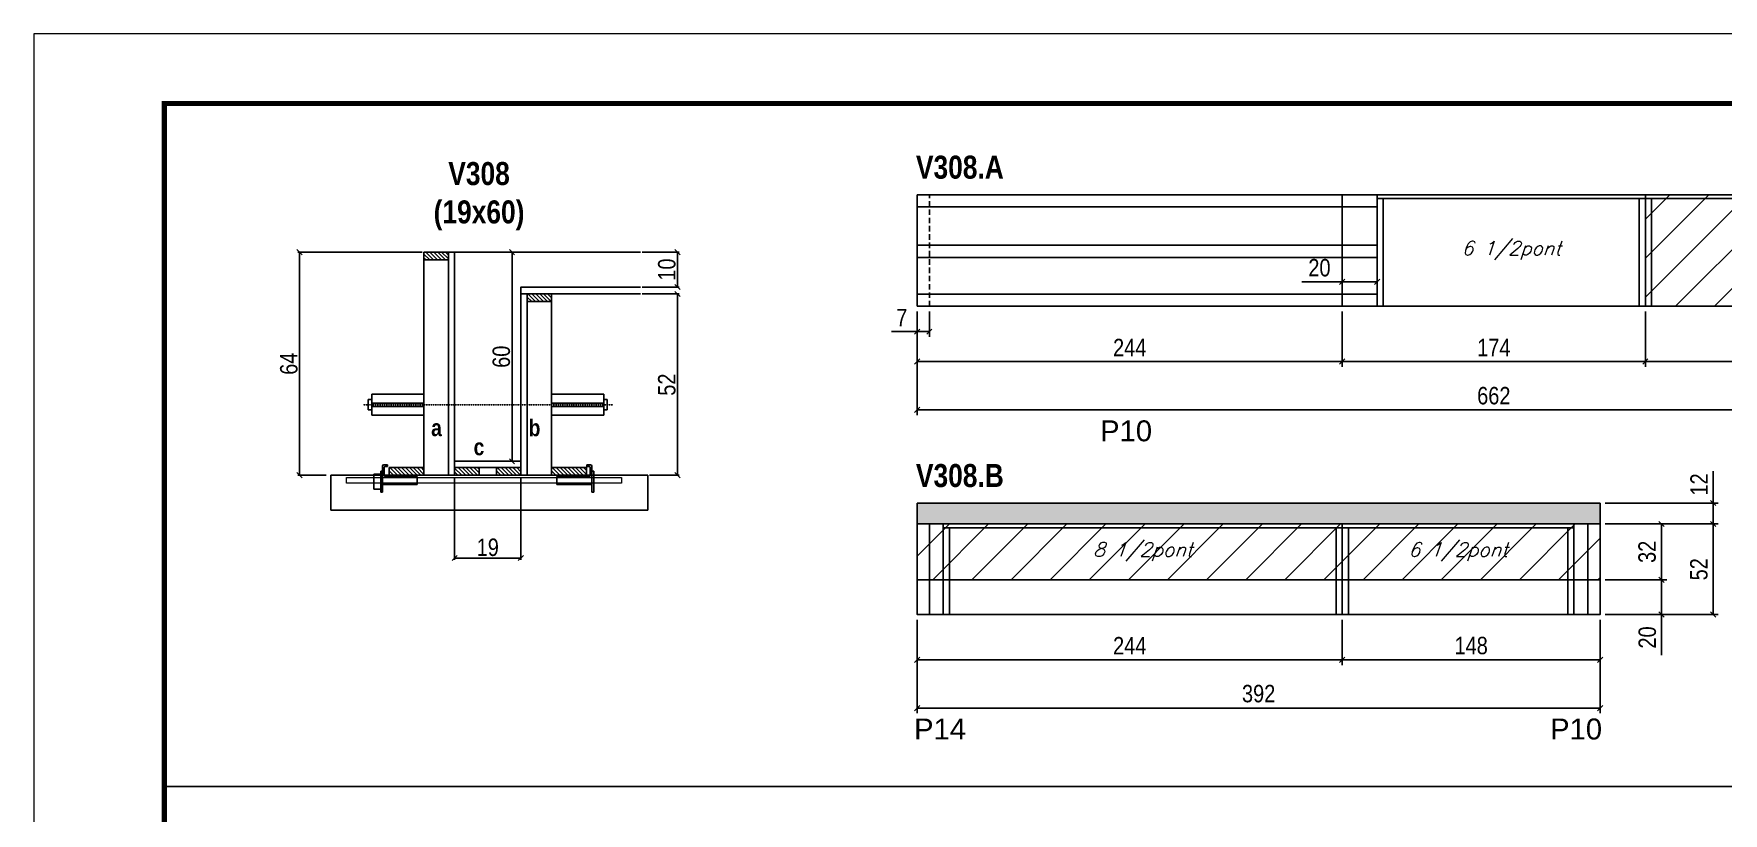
# Model space of a CAD drawing. Extents: x 3309 to 9590, y -2522 to 15424.
# Drawn here: x 3309 to 4279, y 11864 to 12311 of the extents above; entities that cross this region are included whole.
import ezdxf

# ---------------------------------------------------------------- set-up
doc = ezdxf.new("R2010")
doc.units = 0
for name, pattern in [('DASHED', [0.75, 0.5, -0.25]), ('HIDDEN', [0.375, 0.25, -0.125]), ('HIDDEN2', [4.7625, 3.175, -1.5875])]:
    doc.linetypes.add(name, pattern=pattern)
for name, color, linetype in [('5', 5, 'Continuous'), ('barrote', 251, 'Continuous'), ('COTA', 241, 'Continuous'), ('detalhes', 4, 'Continuous'), ('NOMENCLATURA', 7, 'Continuous'), ('Painéis', 200, 'Continuous'), ('presilha', 1, 'Continuous'), ('SARR_2.2x10', 60, 'Continuous'), ('SARR_2.2x7', 40, 'Continuous'), ('SARR_3.5x7', 81, 'Continuous'), ('TENSOR', 3, 'Continuous'), ('texto', 7, 'Continuous')]:
    doc.layers.add(name, color=color, linetype=linetype)
for name, color, linetype, lineweight in [('CONCRETO', 251, 'Continuous', 25), ('Folhas', 255, 'Continuous', 9), ('Hachura', 251, 'Continuous', 9), ('SARRAFO DE PRESSAO', 251, 'DASHED', 9), ('SCO-___-LAJ', 2, 'Continuous', 0)]:
    doc.layers.add(name, color=color, linetype=linetype, lineweight=lineweight)
doc.styles.add('COTA TECNICA', font='techl___.ttf', dxfattribs={"height": 10})
doc.styles.add('COTA TECNICA 2X', font='techl___.ttf', dxfattribs={"height": 10})
doc.styles.add('Romans', font='romans.shx')
doc.styles.get("Standard").update_dxf_attribs({"font": 'arial.ttf'})
doc.styles.add('TECNICA', font='techb___.ttf', dxfattribs={"height": 10})
doc.dimstyles.new('PAINEL', dxfattribs={"dimtxt": 10, "dimasz": 3, "dimexe": 3, "dimexo": 3, "dimgap": 3, "dimtad": 1, "dimdec": 1, "dimzin": 12, "dimdsep": 46, "dimtxsty": 'COTA TECNICA', "dimblk1": 'OBLIQUE', "dimblk2": 'OBLIQUE', "dimsah": 1, "dimcen": 0.9, "dimclrd": 4, "dimclre": 4, "dimclrt": 240, "dimadec": 1, "dimazin": 3, "dimtfac": 1, "dimtdec": 1, "dimtmove": 0, "dimatfit": 3, "dimfxl": 1, "dimtolj": 1, "dimtzin": 12, "dimarcsym": 0})
doc.dimstyles.new('SECAO', dxfattribs={"dimscale": 0.333333, "dimtxt": 5, "dimasz": 9, "dimexe": 3, "dimexo": 3, "dimgap": 3, "dimtad": 1, "dimdec": 1, "dimlfac": 0.5, "dimzin": 12, "dimdsep": 46, "dimtxsty": 'COTA TECNICA 2X', "dimblk1": 'OBLIQUE', "dimblk2": 'OBLIQUE', "dimsah": 1, "dimcen": 0.9, "dimclrd": 4, "dimclre": 4, "dimclrt": 240, "dimadec": 1, "dimazin": 3, "dimtfac": 1, "dimtdec": 1, "dimtmove": 0, "dimatfit": 3, "dimfxl": 1, "dimtolj": 1, "dimtzin": 12, "dimarcsym": 0})
pattern_1 = [(135, (36786.496, -111454.7385), (-1.122532015, -1.122532015), [])]

# ---------------------------------------------------------------- blocks, each defined once
blk = doc.blocks.new('9999999999')
at = {"layer": 'Folhas'}
blk.add_lwpolyline([(98138.98, 34190.21), (99623.98, 34190.21), (99623.98, 35240.21), (98138.98, 35240.21)], close=True, dxfattribs=at)
at = {"layer": 'Folhas', "color": 30, "const_width": 3}
blk.add_lwpolyline([(98213.98, 34230.21), (99583.98, 34230.21), (99583.98, 35200.21), (98213.98, 35200.21)], close=True, dxfattribs=at)
blk = doc.blocks.new('_Oblique')
at = {"color": 0, "linetype": 'ByBlock', "lineweight": -2}
blk.add_line((-0.5, -0.5), (0.5, 0.5), dxfattribs=at)
blk = doc.blocks.new('*D1197')
at = {"layer": 'COTA', "color": 4, "lineweight": -2, "transparency": 16777216}
for p, q in [((3550.96, 12056.43), (3550.96, 12008.96)), ((3588.96, 12056.43), (3588.96, 12008.96)), ((3588.96, 12009.96), (3550.96, 12009.96))]:
    blk.add_line(p, q, dxfattribs=at)
at = {"layer": 'Defpoints', "color": 0, "transparency": 16777216}
for p in [(3550.96, 12057.43), (3588.96, 12057.43), (3550.96, 12009.96)]:
    blk.add_point(p, dxfattribs=at)
at = {"layer": 'COTA', "color": 4, "lineweight": -2, "transparency": 16777216, "xscale": 3, "yscale": 3, "zscale": 3, "rotation": 180}
blk.add_blockref('_Oblique', (3550.96, 12009.96), dxfattribs=at)
at = {"layer": 'COTA', "color": 4, "lineweight": -2, "transparency": 16777216, "xscale": 3, "yscale": 3, "zscale": 3}
blk.add_blockref('_Oblique', (3588.96, 12009.96), dxfattribs=at)
at = {"layer": 'COTA', "color": 240, "transparency": 16777216, "insert": (3569.96, 12016.05), "char_height": 10, "attachment_point": 5, "style": 'COTA TECNICA 2X'}
blk.add_mtext('\\A1;19', dxfattribs=at)
blk = doc.blocks.new('PRESILHA METÁLICA 1')
at = {"layer": 'presilha'}
for p, q in [((6, 15.5), (7.5, 15.5)), ((6, -2.5), (6, 15.5)), ((7.5, 10.6), (7.5, 19.9)), ((7.5, 15.5), (7.5, -2.5)), ((12, 21), (8.6, 21)), ((9, 11.6), (9, 18.9)), ((12, 19.5), (9.6, 19.5)), ((12, 21), (12, 19.5)), ((0, 13), (6, 13)), ((0, 13), (0, 0)), ((6, 0), (0, 0)), ((6, 13), (6, 0)), ((37.5, 4.1), (7.5, 4.1)), ((37.5, 11), (9.6, 11)), ((37.5, 11), (37.5, 4.1)), ((7.5, -2.5), (6, -2.5))]:
    blk.add_line(p, q, dxfattribs=at)
for centre, radius, start, end in [((8.6, 19.9), 1.14, 90, 180), ((9.6, 18.9), 0.57, 90, 180), ((9.6, 11.6), 0.57, 180, 270)]:
    blk.add_arc(centre, radius, start, end, dxfattribs=at)
blk = doc.blocks.new('PRESILHA METÁLICA 2')
at = {"layer": 'presilha'}
for p, q in [((-5.2, 23.5), (-5.2, 22)), ((-5.2, 23.5), (-1.9, 23.5)), ((-5.2, 22), (-2.8, 22)), ((-2.2, 14.1), (-2.2, 21.4)), ((0.8, 18), (-0.8, 18)), ((-0.8, 18), (-0.8, 0)), ((-0.8, 14.6), (-0.8, 22.4)), ((0.8, 0), (0.8, 18)), ((-30.8, 13.5), (-30.8, 6.6)), ((-30.8, 13.5), (-2.8, 13.5)), ((-30.8, 6.6), (-0.8, 6.6)), ((-0.8, 0), (0.8, 0))]:
    blk.add_line(p, q, dxfattribs=at)
for centre, radius, start, end in [((-2.8, 21.4), 0.57, 0, 90), ((-1.9, 22.4), 1.14, 0, 90), ((-2.8, 14.1), 0.57, 270, 0)]:
    blk.add_arc(centre, radius, start, end, dxfattribs=at)
blk = doc.blocks.new('*D1198')
at = {"layer": 'COTA', "color": 4, "lineweight": -2, "transparency": 16777216}
for p, q in [((3532.36, 12185.43), (3460.91, 12185.43)), ((3461.91, 12185.43), (3461.91, 12057.43)), ((3477.14, 12057.43), (3460.91, 12057.43))]:
    blk.add_line(p, q, dxfattribs=at)
at = {"layer": 'Defpoints', "color": 0, "transparency": 16777216}
for p in [(3533.36, 12185.43), (3461.91, 12057.43), (3478.14, 12057.43)]:
    blk.add_point(p, dxfattribs=at)
at = {"layer": 'COTA', "color": 4, "lineweight": -2, "transparency": 16777216, "xscale": 3, "yscale": 3, "zscale": 3}
for p, rotation in [((3461.91, 12185.43), 90), ((3461.91, 12057.43), 270)]:
    blk.add_blockref('_Oblique', p, dxfattribs=dict(at, rotation=rotation))
at = {"layer": 'COTA', "color": 240, "transparency": 16777216, "insert": (3455.81, 12121.43), "char_height": 10, "attachment_point": 5, "rotation": 90, "style": 'COTA TECNICA 2X'}
blk.add_mtext('\\A1;64', dxfattribs=at)
blk = doc.blocks.new('*D1199')
at = {"layer": 'COTA', "color": 4, "lineweight": -2, "transparency": 16777216}
for p, q in [((3658.66, 12161.43), (3679.88, 12161.43)), ((3678.88, 12161.43), (3678.88, 12057.43)), ((3662.77, 12057.43), (3679.88, 12057.43))]:
    blk.add_line(p, q, dxfattribs=at)
at = {"layer": 'Defpoints', "color": 0, "transparency": 16777216}
for p in [(3657.66, 12161.43), (3661.77, 12057.43), (3678.88, 12057.43)]:
    blk.add_point(p, dxfattribs=at)
at = {"layer": 'COTA', "color": 4, "lineweight": -2, "transparency": 16777216, "xscale": 3, "yscale": 3, "zscale": 3}
for p, rotation in [((3678.88, 12161.43), 90), ((3678.88, 12057.43), 270)]:
    blk.add_blockref('_Oblique', p, dxfattribs=dict(at, rotation=rotation))
at = {"layer": 'COTA', "color": 240, "transparency": 16777216, "insert": (3672.77, 12109.43), "char_height": 10, "attachment_point": 5, "rotation": 90, "style": 'COTA TECNICA 2X'}
blk.add_mtext('\\A1;52', dxfattribs=at)
blk = doc.blocks.new('*D1200')
at = {"layer": 'COTA', "color": 4, "lineweight": -2, "transparency": 16777216}
for p, q in [((3587.96, 12185.43), (3582.88, 12185.43)), ((3583.88, 12065.43), (3583.88, 12185.43)), ((3587.96, 12065.43), (3582.88, 12065.43))]:
    blk.add_line(p, q, dxfattribs=at)
at = {"layer": 'Defpoints', "color": 0, "transparency": 16777216}
for p in [(3583.88, 12185.43), (3588.96, 12185.43), (3588.96, 12065.43)]:
    blk.add_point(p, dxfattribs=at)
at = {"layer": 'COTA', "color": 4, "lineweight": -2, "transparency": 16777216, "xscale": 3, "yscale": 3, "zscale": 3}
for p, rotation in [((3583.88, 12185.43), 90), ((3583.88, 12065.43), 270)]:
    blk.add_blockref('_Oblique', p, dxfattribs=dict(at, rotation=rotation))
at = {"layer": 'COTA', "color": 240, "transparency": 16777216, "insert": (3577.78, 12125.43), "char_height": 10, "attachment_point": 5, "rotation": 90, "style": 'COTA TECNICA 2X'}
blk.add_mtext('\\A1;60', dxfattribs=at)
blk = doc.blocks.new('*D1201')
at = {"layer": 'COTA', "color": 4, "lineweight": -2, "transparency": 16777216}
for p, q in [((3658.66, 12185.43), (3679.88, 12185.43)), ((3678.88, 12165.43), (3678.88, 12185.43)), ((3658.66, 12165.43), (3679.88, 12165.43))]:
    blk.add_line(p, q, dxfattribs=at)
at = {"layer": 'Defpoints', "color": 0, "transparency": 16777216}
for p in [(3657.66, 12185.43), (3678.88, 12185.43), (3657.66, 12165.43)]:
    blk.add_point(p, dxfattribs=at)
at = {"layer": 'COTA', "color": 4, "lineweight": -2, "transparency": 16777216, "xscale": 3, "yscale": 3, "zscale": 3}
for p, rotation in [((3678.88, 12185.43), 90), ((3678.88, 12165.43), 270)]:
    blk.add_blockref('_Oblique', p, dxfattribs=dict(at, rotation=rotation))
at = {"layer": 'COTA', "color": 240, "transparency": 16777216, "insert": (3672.77, 12175.43), "char_height": 10, "attachment_point": 5, "rotation": 90, "style": 'COTA TECNICA 2X'}
blk.add_mtext('\\A1;10', dxfattribs=at)
blk = doc.blocks.new('*D1202')
at = {"layer": 'COTA', "color": 4, "linetype": 'ByBlock', "lineweight": -2, "transparency": 16777216}
for p, q in [((4234.47, 12151.41), (4234.47, 12119.64)), ((4478.47, 12151.41), (4478.47, 12119.64)), ((4478.47, 12122.64), (4234.47, 12122.64))]:
    blk.add_line(p, q, dxfattribs=at)
at = {"layer": 'Defpoints', "color": 0, "linetype": 'ByBlock', "transparency": 16777216}
for p in [(4234.47, 12154.41), (4478.47, 12154.41), (4234.47, 12122.64)]:
    blk.add_point(p, dxfattribs=at)
at = {"layer": 'COTA', "color": 4, "linetype": 'ByBlock', "lineweight": -2, "transparency": 16777216, "xscale": 3, "yscale": 3, "zscale": 3, "rotation": 180}
blk.add_blockref('_Oblique', (4234.47, 12122.64), dxfattribs=at)
at = {"layer": 'COTA', "color": 4, "linetype": 'ByBlock', "lineweight": -2, "transparency": 16777216, "xscale": 3, "yscale": 3, "zscale": 3}
blk.add_blockref('_Oblique', (4478.47, 12122.64), dxfattribs=at)
at = {"layer": 'COTA', "color": 240, "linetype": 'ByBlock', "transparency": 16777216, "insert": (4356.47, 12130.72), "char_height": 10, "attachment_point": 5, "style": 'COTA TECNICA'}
blk.add_mtext('\\A1;244', dxfattribs=at)
blk = doc.blocks.new('*D1203')
at = {"layer": 'COTA', "color": 4, "linetype": 'ByBlock', "lineweight": -2, "transparency": 16777216}
for p, q in [((3816.47, 12151.41), (3816.47, 12119.64)), ((4060.47, 12151.41), (4060.47, 12119.64)), ((4060.47, 12122.64), (3816.47, 12122.64))]:
    blk.add_line(p, q, dxfattribs=at)
at = {"layer": 'Defpoints', "color": 0, "linetype": 'ByBlock', "transparency": 16777216}
for p in [(3816.47, 12154.41), (4060.47, 12154.41), (3816.47, 12122.64)]:
    blk.add_point(p, dxfattribs=at)
at = {"layer": 'COTA', "color": 4, "linetype": 'ByBlock', "lineweight": -2, "transparency": 16777216, "xscale": 3, "yscale": 3, "zscale": 3, "rotation": 180}
blk.add_blockref('_Oblique', (3816.47, 12122.64), dxfattribs=at)
at = {"layer": 'COTA', "color": 4, "linetype": 'ByBlock', "lineweight": -2, "transparency": 16777216, "xscale": 3, "yscale": 3, "zscale": 3}
blk.add_blockref('_Oblique', (4060.47, 12122.64), dxfattribs=at)
at = {"layer": 'COTA', "color": 240, "linetype": 'ByBlock', "transparency": 16777216, "insert": (3938.47, 12130.72), "char_height": 10, "attachment_point": 5, "style": 'COTA TECNICA'}
blk.add_mtext('\\A1;244', dxfattribs=at)
blk = doc.blocks.new('*D1205')
at = {"layer": 'COTA', "color": 4, "linetype": 'ByBlock', "lineweight": -2, "transparency": 16777216}
for p, q in [((3816.47, 12151.41), (3816.47, 12091.94)), ((4478.47, 12151.41), (4478.47, 12091.94)), ((4478.47, 12094.94), (3816.47, 12094.94))]:
    blk.add_line(p, q, dxfattribs=at)
at = {"layer": 'Defpoints', "color": 0, "linetype": 'ByBlock', "transparency": 16777216}
for p in [(3816.47, 12154.41), (4478.47, 12154.41), (3816.47, 12094.94)]:
    blk.add_point(p, dxfattribs=at)
at = {"layer": 'COTA', "color": 4, "linetype": 'ByBlock', "lineweight": -2, "transparency": 16777216, "xscale": 3, "yscale": 3, "zscale": 3, "rotation": 180}
blk.add_blockref('_Oblique', (3816.47, 12094.94), dxfattribs=at)
at = {"layer": 'COTA', "color": 4, "linetype": 'ByBlock', "lineweight": -2, "transparency": 16777216, "xscale": 3, "yscale": 3, "zscale": 3}
blk.add_blockref('_Oblique', (4478.47, 12094.94), dxfattribs=at)
at = {"layer": 'COTA', "color": 240, "linetype": 'ByBlock', "transparency": 16777216, "insert": (4147.47, 12103.04), "char_height": 10, "attachment_point": 5, "style": 'COTA TECNICA'}
blk.add_mtext('\\A1;662', dxfattribs=at)
blk = doc.blocks.new('*D1204')
at = {"layer": 'COTA', "color": 4, "linetype": 'ByBlock', "lineweight": -2, "transparency": 16777216}
for p, q in [((4060.47, 12151.41), (4060.47, 12119.64)), ((4234.47, 12151.41), (4234.47, 12119.64)), ((4234.47, 12122.64), (4060.47, 12122.64))]:
    blk.add_line(p, q, dxfattribs=at)
at = {"layer": 'Defpoints', "color": 0, "linetype": 'ByBlock', "transparency": 16777216}
for p in [(4060.47, 12154.41), (4234.47, 12154.41), (4060.47, 12122.64)]:
    blk.add_point(p, dxfattribs=at)
at = {"layer": 'COTA', "color": 4, "linetype": 'ByBlock', "lineweight": -2, "transparency": 16777216, "xscale": 3, "yscale": 3, "zscale": 3, "rotation": 180}
blk.add_blockref('_Oblique', (4060.47, 12122.64), dxfattribs=at)
at = {"layer": 'COTA', "color": 4, "linetype": 'ByBlock', "lineweight": -2, "transparency": 16777216, "xscale": 3, "yscale": 3, "zscale": 3}
blk.add_blockref('_Oblique', (4234.47, 12122.64), dxfattribs=at)
at = {"layer": 'COTA', "color": 240, "linetype": 'ByBlock', "transparency": 16777216, "insert": (4147.47, 12130.72), "char_height": 10, "attachment_point": 5, "style": 'COTA TECNICA'}
blk.add_mtext('\\A1;174', dxfattribs=at)
blk = doc.blocks.new('*D1207')
at = {"layer": 'COTA', "color": 4, "lineweight": -2, "transparency": 16777216}
for p, q in [((3816.47, 12151.41), (3816.47, 12136.84)), ((3823.47, 12151.41), (3823.47, 12136.84)), ((3816.47, 12139.84), (3801.74, 12139.84)), ((3823.47, 12139.84), (3816.47, 12139.84))]:
    blk.add_line(p, q, dxfattribs=at)
at = {"layer": 'Defpoints', "color": 0, "transparency": 16777216}
for p in [(3816.47, 12154.41), (3823.47, 12154.41), (3816.47, 12139.84)]:
    blk.add_point(p, dxfattribs=at)
at = {"layer": 'COTA', "color": 4, "lineweight": -2, "transparency": 16777216, "xscale": 3, "yscale": 3, "zscale": 3, "rotation": 180}
blk.add_blockref('_Oblique', (3816.47, 12139.84), dxfattribs=at)
at = {"layer": 'COTA', "color": 4, "lineweight": -2, "transparency": 16777216, "xscale": 3, "yscale": 3, "zscale": 3}
blk.add_blockref('_Oblique', (3823.47, 12139.84), dxfattribs=at)
at = {"layer": 'COTA', "color": 240, "transparency": 16777216, "insert": (3807.61, 12147.91), "char_height": 10, "attachment_point": 5, "style": 'COTA TECNICA'}
blk.add_mtext('\\A1;7', dxfattribs=at)
blk = doc.blocks.new('*D1208')
at = {"layer": 'COTA', "color": 4, "lineweight": -2, "transparency": 16777216}
for p, q in [((4060.47, 12179.42), (4060.47, 12165.35)), ((4080.47, 12179.42), (4080.47, 12165.35)), ((4060.47, 12168.35), (4037.26, 12168.35)), ((4080.47, 12168.35), (4060.47, 12168.35))]:
    blk.add_line(p, q, dxfattribs=at)
at = {"layer": 'Defpoints', "color": 0, "transparency": 16777216}
for p in [(4060.47, 12182.42), (4080.47, 12182.42), (4060.47, 12168.35)]:
    blk.add_point(p, dxfattribs=at)
at = {"layer": 'COTA', "color": 4, "lineweight": -2, "transparency": 16777216, "xscale": 3, "yscale": 3, "zscale": 3, "rotation": 180}
blk.add_blockref('_Oblique', (4060.47, 12168.35), dxfattribs=at)
at = {"layer": 'COTA', "color": 4, "lineweight": -2, "transparency": 16777216, "xscale": 3, "yscale": 3, "zscale": 3}
blk.add_blockref('_Oblique', (4080.47, 12168.35), dxfattribs=at)
at = {"layer": 'COTA', "color": 240, "transparency": 16777216, "insert": (4047.37, 12176.46), "char_height": 10, "attachment_point": 5, "style": 'COTA TECNICA'}
blk.add_mtext('\\A1;20', dxfattribs=at)
blk = doc.blocks.new('*D1209')
at = {"layer": 'COTA', "color": 4, "linetype": 'ByBlock', "lineweight": -2, "transparency": 16777216}
for p, q in [((4060.47, 11974.49), (4060.47, 11948.57)), ((4208.47, 11974.49), (4208.47, 11948.57)), ((4208.47, 11951.57), (4060.47, 11951.57))]:
    blk.add_line(p, q, dxfattribs=at)
at = {"layer": 'Defpoints', "color": 0, "linetype": 'ByBlock', "transparency": 16777216}
for p in [(4060.47, 11977.49), (4208.47, 11977.49), (4060.47, 11951.57)]:
    blk.add_point(p, dxfattribs=at)
at = {"layer": 'COTA', "color": 4, "linetype": 'ByBlock', "lineweight": -2, "transparency": 16777216, "xscale": 3, "yscale": 3, "zscale": 3, "rotation": 180}
blk.add_blockref('_Oblique', (4060.47, 11951.57), dxfattribs=at)
at = {"layer": 'COTA', "color": 4, "linetype": 'ByBlock', "lineweight": -2, "transparency": 16777216, "xscale": 3, "yscale": 3, "zscale": 3}
blk.add_blockref('_Oblique', (4208.47, 11951.57), dxfattribs=at)
at = {"layer": 'COTA', "color": 240, "linetype": 'ByBlock', "transparency": 16777216, "insert": (4134.47, 11959.67), "char_height": 10, "attachment_point": 5, "style": 'COTA TECNICA'}
blk.add_mtext('\\A1;148', dxfattribs=at)
blk = doc.blocks.new('*D1210')
at = {"layer": 'COTA', "color": 4, "linetype": 'ByBlock', "lineweight": -2, "transparency": 16777216}
for p, q in [((3816.47, 11974.49), (3816.47, 11948.57)), ((4060.47, 11974.49), (4060.47, 11948.57)), ((4060.47, 11951.57), (3816.47, 11951.57))]:
    blk.add_line(p, q, dxfattribs=at)
at = {"layer": 'Defpoints', "color": 0, "linetype": 'ByBlock', "transparency": 16777216}
for p in [(3816.47, 11977.49), (4060.47, 11977.49), (3816.47, 11951.57)]:
    blk.add_point(p, dxfattribs=at)
at = {"layer": 'COTA', "color": 4, "linetype": 'ByBlock', "lineweight": -2, "transparency": 16777216, "xscale": 3, "yscale": 3, "zscale": 3, "rotation": 180}
blk.add_blockref('_Oblique', (3816.47, 11951.57), dxfattribs=at)
at = {"layer": 'COTA', "color": 4, "linetype": 'ByBlock', "lineweight": -2, "transparency": 16777216, "xscale": 3, "yscale": 3, "zscale": 3}
blk.add_blockref('_Oblique', (4060.47, 11951.57), dxfattribs=at)
at = {"layer": 'COTA', "color": 240, "linetype": 'ByBlock', "transparency": 16777216, "insert": (3938.47, 11959.65), "char_height": 10, "attachment_point": 5, "style": 'COTA TECNICA'}
blk.add_mtext('\\A1;244', dxfattribs=at)
blk = doc.blocks.new('*D1211')
at = {"layer": 'COTA', "color": 4, "linetype": 'ByBlock', "lineweight": -2, "transparency": 16777216}
for p, q in [((3816.47, 11974.49), (3816.47, 11920.86)), ((4208.47, 11974.49), (4208.47, 11920.86)), ((4208.47, 11923.86), (3816.47, 11923.86))]:
    blk.add_line(p, q, dxfattribs=at)
at = {"layer": 'Defpoints', "color": 0, "linetype": 'ByBlock', "transparency": 16777216}
for p in [(3816.47, 11977.49), (4208.47, 11977.49), (3816.47, 11923.86)]:
    blk.add_point(p, dxfattribs=at)
at = {"layer": 'COTA', "color": 4, "linetype": 'ByBlock', "lineweight": -2, "transparency": 16777216, "xscale": 3, "yscale": 3, "zscale": 3, "rotation": 180}
blk.add_blockref('_Oblique', (3816.47, 11923.86), dxfattribs=at)
at = {"layer": 'COTA', "color": 4, "linetype": 'ByBlock', "lineweight": -2, "transparency": 16777216, "xscale": 3, "yscale": 3, "zscale": 3}
blk.add_blockref('_Oblique', (4208.47, 11923.86), dxfattribs=at)
at = {"layer": 'COTA', "color": 240, "linetype": 'ByBlock', "transparency": 16777216, "insert": (4012.47, 11932.11), "char_height": 10, "attachment_point": 5, "style": 'COTA TECNICA'}
blk.add_mtext('\\A1;392', dxfattribs=at)
blk = doc.blocks.new('*D1212')
at = {"layer": 'COTA', "color": 4, "lineweight": -2, "transparency": 16777216}
for p, q in [((4211.47, 12029.49), (4246.72, 12029.49)), ((4243.72, 12029.49), (4243.72, 11997.49)), ((4211.47, 11997.49), (4246.72, 11997.49))]:
    blk.add_line(p, q, dxfattribs=at)
at = {"layer": 'Defpoints', "color": 0, "transparency": 16777216}
for p in [(4208.47, 12029.49), (4208.47, 11997.49), (4243.72, 11997.49)]:
    blk.add_point(p, dxfattribs=at)
at = {"layer": 'COTA', "color": 4, "lineweight": -2, "transparency": 16777216, "xscale": 3, "yscale": 3, "zscale": 3}
for p, rotation in [((4243.72, 12029.49), 90), ((4243.72, 11997.49), 270)]:
    blk.add_blockref('_Oblique', p, dxfattribs=dict(at, rotation=rotation))
at = {"layer": 'COTA', "color": 240, "transparency": 16777216, "insert": (4235.5, 12013.49), "char_height": 10, "attachment_point": 5, "rotation": 90, "style": 'COTA TECNICA'}
blk.add_mtext('\\A1;32', dxfattribs=at)
blk = doc.blocks.new('*D1213')
at = {"layer": 'COTA', "color": 4, "lineweight": -2, "transparency": 16777216}
for p, q in [((4211.47, 11997.49), (4246.72, 11997.49)), ((4243.72, 11997.49), (4243.72, 11977.49)), ((4211.47, 11977.49), (4246.72, 11977.49)), ((4243.72, 11977.49), (4243.72, 11954.28))]:
    blk.add_line(p, q, dxfattribs=at)
at = {"layer": 'Defpoints', "color": 0, "transparency": 16777216}
for p in [(4208.47, 11997.49), (4208.47, 11977.49), (4243.72, 11977.49)]:
    blk.add_point(p, dxfattribs=at)
at = {"layer": 'COTA', "color": 4, "lineweight": -2, "transparency": 16777216, "xscale": 3, "yscale": 3, "zscale": 3}
for p, rotation in [((4243.72, 11997.49), 90), ((4243.72, 11977.49), 270)]:
    blk.add_blockref('_Oblique', p, dxfattribs=dict(at, rotation=rotation))
at = {"layer": 'COTA', "color": 240, "transparency": 16777216, "insert": (4235.61, 11964.38), "char_height": 10, "attachment_point": 5, "rotation": 90, "style": 'COTA TECNICA'}
blk.add_mtext('\\A1;20', dxfattribs=at)
blk = doc.blocks.new('*D1214')
at = {"layer": 'COTA', "color": 4, "lineweight": -2, "transparency": 16777216}
for p, q in [((4211.47, 12029.49), (4276.34, 12029.49)), ((4273.34, 11977.49), (4273.34, 12029.49)), ((4211.47, 11977.49), (4276.34, 11977.49))]:
    blk.add_line(p, q, dxfattribs=at)
at = {"layer": 'Defpoints', "color": 0, "transparency": 16777216}
for p in [(4208.47, 12029.49), (4273.34, 12029.49), (4208.47, 11977.49)]:
    blk.add_point(p, dxfattribs=at)
at = {"layer": 'COTA', "color": 4, "lineweight": -2, "transparency": 16777216, "xscale": 3, "yscale": 3, "zscale": 3}
for p, rotation in [((4273.34, 12029.49), 90), ((4273.34, 11977.49), 270)]:
    blk.add_blockref('_Oblique', p, dxfattribs=dict(at, rotation=rotation))
at = {"layer": 'COTA', "color": 240, "transparency": 16777216, "insert": (4265.23, 12003.49), "char_height": 10, "attachment_point": 5, "rotation": 90, "style": 'COTA TECNICA'}
blk.add_mtext('\\A1;52', dxfattribs=at)
blk = doc.blocks.new('*D1215')
at = {"layer": 'COTA', "color": 4, "lineweight": -2, "transparency": 16777216}
for p, q in [((4273.34, 12041.49), (4273.34, 12059.8)), ((4211.47, 12041.49), (4276.34, 12041.49)), ((4273.34, 12029.49), (4273.34, 12041.49)), ((4211.47, 12029.49), (4276.34, 12029.49))]:
    blk.add_line(p, q, dxfattribs=at)
at = {"layer": 'Defpoints', "color": 0, "transparency": 16777216}
for p in [(4208.47, 12041.49), (4273.34, 12041.49), (4208.47, 12029.49)]:
    blk.add_point(p, dxfattribs=at)
at = {"layer": 'COTA', "color": 4, "lineweight": -2, "transparency": 16777216, "xscale": 3, "yscale": 3, "zscale": 3}
for p, rotation in [((4273.34, 12041.49), 90), ((4273.34, 12029.49), 270)]:
    blk.add_blockref('_Oblique', p, dxfattribs=dict(at, rotation=rotation))
at = {"layer": 'COTA', "color": 240, "transparency": 16777216, "insert": (4265.28, 12052.15), "char_height": 10, "attachment_point": 5, "rotation": 90, "style": 'COTA TECNICA'}
blk.add_mtext('\\A1;12', dxfattribs=at)

msp = doc.modelspace()

# ---------------------------------------------------------------- hatches: boundary and pattern name
at = {"layer": 'COTA'}
h = msp.add_hatch(dxfattribs=at)
h.set_pattern_fill('AR-CONC', color=256, scale=0.03)
h.paths.add_polyline_path([(3816.47, 12041.49), (3816.47, 12029.49), (4208.47, 12029.49), (4208.47, 12041.49)])
at = {"layer": 'Hachura', "linetype": 'ByBlock'}
h = msp.add_hatch(dxfattribs=at)
h.set_pattern_fill('ANSI31', color=256, scale=5)
h.paths.add_polyline_path([(4478.47, 12218.41), (4234.47, 12218.41), (4234.47, 12154.41), (4478.47, 12154.41)])
h.paths.add_polyline_path([(4271.46, 11830.47), (4027.46, 11830.47), (4027.46, 11766.47), (4271.46, 11766.47)])
h.paths.add_polyline_path([(4515.46, 11830.47), (4271.46, 11830.47), (4271.46, 11766.47), (4515.46, 11766.47)])
h.paths.add_polyline_path([(4618.46, 11654.57), (4374.46, 11654.57), (4374.46, 11590.57), (4618.46, 11590.57)])
h.paths.add_polyline_path([(4285.46, 11654.57), (4041.46, 11654.57), (4041.46, 11590.57), (4285.46, 11590.57)])
h.paths.add_polyline_path([(4041.46, 11654.57), (3797.46, 11654.57), (3797.46, 11590.57), (4041.46, 11590.57)])
h = msp.add_hatch(dxfattribs=at)
h.set_pattern_fill('ANSI31', color=256, scale=5)
h.paths.add_polyline_path([(3816.47, 12029.49), (3816.47, 11997.49), (4060.47, 11997.49), (4060.47, 12029.49)])
h.paths.add_polyline_path([(4208.47, 11997.49), (4208.47, 12029.49), (4060.47, 12029.49), (4060.47, 11997.49)])
at = {"layer": 'SARR_2.2x10'}
h = msp.add_hatch(dxfattribs=at)
h.set_pattern_fill('ANSI31', color=256, scale=0.5, angle=90)
h.set_pattern_definition([(135, (36706.896, -111454.7385), (-1.122532015, -1.122532015), [])])
h.paths.add_polyline_path([(3513.36, 12061.83), (3513.36, 12057.43), (3533.36, 12057.43), (3533.36, 12061.83)])
h = msp.add_hatch(dxfattribs=at)
h.set_pattern_fill('ANSI31', color=256, scale=0.5, angle=90)
h.set_pattern_definition([(135, (36800.096, -111454.7385), (-1.122532015, -1.122532015), [])])
h.paths.add_polyline_path([(3606.56, 12061.83), (3606.56, 12057.43), (3626.56, 12057.43), (3626.56, 12061.83)])
at = {"layer": 'SARR_2.2x7'}
h = msp.add_hatch(dxfattribs=at)
h.set_pattern_fill('ANSI31', color=256, scale=0.5, angle=90)
h.set_pattern_definition([(135, (36720.896, -111331.1385), (-1.122532015, -1.122532015), [])])
h.paths.add_polyline_path([(3547.36, 12185.43), (3547.36, 12181.03), (3533.36, 12181.03), (3533.36, 12185.43)])
h = msp.add_hatch(dxfattribs=at)
h.set_pattern_fill('ANSI31', color=256, scale=0.5, angle=90)
h.set_pattern_definition([(135, (36700.896, -111355.1385), (-1.122532015, -1.122532015), [])])
h.paths.add_polyline_path([(3592.56, 12161.43), (3592.56, 12157.03), (3606.56, 12157.03), (3606.56, 12161.43)])
h = msp.add_hatch(dxfattribs=at)
h.set_pattern_fill('ANSI31', color=256, scale=0.5, angle=90)
h.set_pattern_definition(pattern_1)
h.paths.add_polyline_path([(3564.96, 12057.43), (3564.96, 12061.83), (3550.96, 12061.83), (3550.96, 12057.43)])
h = msp.add_hatch(dxfattribs=at)
h.set_pattern_fill('ANSI31', color=256, scale=0.5, angle=90)
h.set_pattern_definition(pattern_1)
h.paths.add_polyline_path([(3574.96, 12061.83), (3574.96, 12057.43), (3588.96, 12057.43), (3588.96, 12061.83)])

# ---------------------------------------------------------------- linework, layer by layer
at = {"ltscale": 3}
for p, q in [((3503.36, 12103.88), (3503.36, 12091.88)), ((3503.36, 12103.88), (3533.36, 12103.88)), ((3636.56, 12103.88), (3606.56, 12103.88)), ((3636.56, 12103.88), (3636.56, 12091.88)), ((3501.36, 12100.88), (3501.36, 12094.88)), ((3503.36, 12100.88), (3501.36, 12100.88)), ((3503.36, 12094.88), (3501.36, 12094.88)), ((3533.36, 12098.88), (3503.36, 12098.88)), ((3533.36, 12096.88), (3503.36, 12096.88)), ((3606.56, 12098.88), (3636.56, 12098.88)), ((3606.56, 12096.88), (3636.56, 12096.88)), ((3638.56, 12100.88), (3636.56, 12100.88)), ((3636.56, 12094.88), (3638.56, 12094.88)), ((3638.56, 12100.88), (3638.56, 12094.88)), ((3503.36, 12091.88), (3533.36, 12091.88)), ((3636.56, 12091.88), (3606.56, 12091.88))]:
    msp.add_line(p, q, dxfattribs=at)
at = {"layer": 'barrote'}
msp.add_lwpolyline([(3479.9, 12037.43), (3661.82, 12037.43), (3661.82, 12057.43), (3479.9, 12057.43)], close=True, dxfattribs=at)
at = {"layer": 'CONCRETO', "linetype": 'Continuous'}
msp.add_line((3657.66, 12185.43), (3550.96, 12185.43), dxfattribs=at)
at = {"layer": 'COTA'}
for p, q in [((3816.47, 12029.49), (3816.47, 12041.49)), ((3816.47, 12041.49), (4208.47, 12041.49)), ((4208.47, 12041.49), (4208.47, 12029.49)), ((3384.37, 11878.83), (4754.37, 11878.83))]:
    msp.add_line(p, q, dxfattribs=at)
at = {"layer": 'detalhes', "color": 250}
msp.add_line((3479.9, 12037.43), (3479.9, 12057.43), dxfattribs=at)
at = {"layer": 'Painéis', "linetype": 'ByBlock'}
for p, q in [((4478.47, 12218.41), (3816.47, 12218.41)), ((3816.47, 12154.41), (3816.47, 12218.41)), ((4060.47, 12154.41), (4060.47, 12218.41)), ((4234.47, 12154.41), (4234.47, 12218.41)), ((4478.47, 12154.41), (3816.47, 12154.41)), ((4208.47, 12029.49), (3816.47, 12029.49)), ((3816.47, 11997.49), (3816.47, 12029.49)), ((4060.47, 11997.49), (4060.47, 12029.49)), ((4208.47, 11997.49), (4208.47, 12029.49)), ((4208.47, 11997.49), (3816.47, 11997.49)), ((4060.47, 11997.49), (4060.47, 11977.49))]:
    msp.add_line(p, q, dxfattribs=at)
at = {"layer": 'Painéis', "linetype": 'Continuous'}
for points in [[(3547.36, 12057.43), (3547.36, 12185.43), (3550.96, 12185.43), (3550.96, 12057.43)], [(3592.56, 12057.43), (3592.56, 12161.43), (3588.96, 12161.43), (3588.96, 12057.43)], [(3588.96, 12065.43), (3550.96, 12065.43), (3550.96, 12061.83), (3588.96, 12061.83)]]:
    msp.add_lwpolyline(points, close=True, dxfattribs=at)
at = {"layer": 'Painéis', "linetype": 'Continuous', "elevation": 0}
msp.add_lwpolyline([(3657.66, 12161.43), (3588.96, 12161.43), (3588.96, 12165.43), (3657.66, 12165.43)], dxfattribs=at)
at = {"layer": 'Painéis', "linetype": 'ByBlock'}
msp.add_lwpolyline([(3816.47, 11997.49), (4208.47, 11997.49), (4208.47, 11977.49), (3816.47, 11977.49)], close=True, dxfattribs=at)
at = {"layer": 'SARR_2.2x10'}
for points in [[(3513.36, 12061.83), (3533.36, 12061.83), (3533.36, 12057.43), (3513.36, 12057.43)], [(3606.56, 12061.83), (3626.56, 12061.83), (3626.56, 12057.43), (3606.56, 12057.43)]]:
    msp.add_lwpolyline(points, close=True, dxfattribs=at)
at = {"layer": 'SARR_2.2x7', "linetype": 'Continuous'}
for p, q in [((3816.47, 12211.41), (4060.47, 12211.41)), ((4060.47, 12211.41), (4080.47, 12211.41)), ((4234.47, 12216.21), (4080.47, 12216.21)), ((4463.47, 12216.21), (4234.47, 12216.21)), ((3816.47, 12189.42), (4060.47, 12189.42)), ((3816.47, 12182.42), (4060.47, 12182.42)), ((4060.47, 12189.42), (4080.47, 12189.42)), ((4060.47, 12182.42), (4080.47, 12182.42)), ((3816.47, 12161.41), (4060.47, 12161.41)), ((4060.47, 12161.41), (4080.47, 12161.41)), ((3823.47, 11997.49), (3823.47, 12029.49)), ((4060.47, 12027.29), (3831.47, 12027.29)), ((4193.47, 12027.29), (4060.47, 12027.29)), ((4201.47, 11997.49), (4201.47, 12029.49)), ((3823.47, 11997.49), (3823.47, 11977.49)), ((4201.47, 11997.49), (4201.47, 11977.49))]:
    msp.add_line(p, q, dxfattribs=at)
at = {"layer": 'SARR_2.2x7', "linetype": 'HIDDEN2'}
msp.add_line((3823.47, 12154.41), (3823.47, 12218.41), dxfattribs=at)
at = {"layer": 'SARR_2.2x7', "elevation": 0}
for points in [[(3533.36, 12185.43), (3547.36, 12185.43), (3547.36, 12181.03), (3533.36, 12181.03)], [(3606.56, 12161.43), (3592.56, 12161.43), (3592.56, 12157.03), (3606.56, 12157.03)]]:
    msp.add_lwpolyline(points, close=True, dxfattribs=at)
at = {"layer": 'SARR_2.2x7'}
for points in [[(3550.96, 12061.83), (3564.96, 12061.83), (3564.96, 12057.43), (3550.96, 12057.43)], [(3588.96, 12061.83), (3574.96, 12061.83), (3574.96, 12057.43), (3588.96, 12057.43)]]:
    msp.add_lwpolyline(points, close=True, dxfattribs=at)
at = {"layer": 'SARR_3.5x7'}
for p, q in [((4080.47, 12154.41), (4080.47, 12218.41)), ((4083.97, 12216.21), (4083.97, 12154.41)), ((4230.97, 12216.21), (4230.97, 12154.41)), ((4237.97, 12216.21), (4237.97, 12154.41)), ((3831.47, 12029.49), (3831.47, 11977.49)), ((3834.97, 12027.29), (3834.97, 11977.49)), ((4056.97, 12027.29), (4056.97, 11977.49)), ((4060.47, 12027.29), (4060.47, 11997.49)), ((4063.97, 12027.29), (4063.97, 11977.49)), ((4189.97, 12027.29), (4189.97, 11977.49)), ((4193.47, 12029.49), (4193.47, 11977.49))]:
    msp.add_line(p, q, dxfattribs=at)
for points in [[(3547.36, 12181.03), (3533.36, 12181.03), (3533.36, 12057.43), (3547.36, 12057.43)], [(3592.56, 12157.03), (3606.56, 12157.03), (3606.56, 12057.43), (3592.56, 12057.43)]]:
    msp.add_lwpolyline(points, close=True, dxfattribs=at)
at = {"layer": 'SCO-___-LAJ', "color": 1}
msp.add_lwpolyline([(3488.9, 12056.1), (3646.74, 12056.1), (3646.74, 12052.9), (3488.9, 12052.9)], close=True, dxfattribs=at)
at = {"layer": 'TENSOR', "linetype": 'HIDDEN', "ltscale": 0.5}
msp.add_line((3498.36, 12097.88), (3641.86, 12097.88), dxfattribs=at)

# ---------------------------------------------------------------- block references
at = {"layer": 'presilha', "xscale": 0.6666666666666666, "yscale": 0.6666666666666666, "zscale": 0.6666666666666666}
for name, p in [('PRESILHA METÁLICA 1', (3504.49, 12049.46)), ('PRESILHA METÁLICA 2', (3630.24, 12047.8))]:
    msp.add_blockref(name, p, dxfattribs=at)
at = {"layer": 'SARRAFO DE PRESSAO', "color": 6, "linetype": 'ByBlock'}
msp.add_blockref('9999999999', (-94829.61, -22929.5), dxfattribs=at)

# ---------------------------------------------------------------- texts
at = {"layer": '5', "linetype": 'Continuous'}
for s, rotation, p in [('P10', 359.99996, (3921.48, 12076.92)), ('P14', 0.00004, (3814.68, 11905.85)), ('P10', 0.00004, (4179.79, 11905.85))]:
    msp.add_text(s, height=12, rotation=rotation, dxfattribs=at).set_placement(p)
at = {"layer": 'detalhes', "style": 'TECNICA'}
for s, p in [('a', (3537.48, 12079.87)), ('b', (3593.46, 12079.86)), ('c', (3561.85, 12068.9))]:
    msp.add_text(s, height=9.6, dxfattribs=at).set_placement(p)
at = {"layer": 'NOMENCLATURA', "style": 'TECNICA'}
for s, p in [('V308.A', (3815.75, 12227.6)), ('V308.B', (3815.75, 12050.68))]:
    msp.add_text(s, height=13.2, dxfattribs=at).set_placement(p)
at = {"layer": 'NOMENCLATURA', "insert": (3564.96, 12237.13), "char_height": 13.2, "attachment_point": 2, "style": 'TECNICA'}
msp.add_mtext_dynamic_manual_height_columns('V308\\P(19x60)', width=300.2766, gutter_width=1, heights=[0], dxfattribs=at)
at = {"layer": 'texto', "color": 2, "char_height": 8, "attachment_point": 5, "style": 'Romans'}
for s, insert in [('{\\Q19;\\C256;6 1/2pont}', (4157.47, 12186.41)), ('{\\Q19;\\C256;8 1/2pont}', (3945.97, 12013.49)), ('{\\Q19;\\C256;6 1/2pont}', (4126.97, 12013.49))]:
    msp.add_mtext(s, dxfattribs=dict(at, insert=insert))

# ---------------------------------------------------------------- dimensions: what is measured, and where the dimension line sits
at = {"layer": 'COTA'}
for base, p1, p2, dimstyle, picture, middle in [((3461.91, 12057.43, 0), (3533.36, 12185.43), (3478.14, 12057.43, 0), 'SECAO', '*D1198', (3455.81, 12121.43, 0)), ((3583.88, 12185.43), (3588.96, 12065.43), (3588.96, 12185.43), 'SECAO', '*D1200', (3577.78, 12125.43)), ((3678.88, 12185.43), (3657.66, 12165.43), (3657.66, 12185.43), 'SECAO', '*D1201', (3672.77, 12175.43)), ((3678.88, 12057.43, 0), (3657.66, 12161.43), (3661.77, 12057.43, 0), 'SECAO', '*D1199', (3672.77, 12109.43, 0)), ((4273.34, 12041.49), (4208.47, 12029.49), (4208.47, 12041.49), 'PAINEL', '*D1215', (4265.28, 12052.15)), ((4243.72, 11997.49), (4208.47, 12029.49), (4208.47, 11997.49), 'PAINEL', '*D1212', (4235.5, 12013.49)), ((4273.34, 12029.49), (4208.47, 11977.49), (4208.47, 12029.49), 'PAINEL', '*D1214', (4265.23, 12003.49)), ((4243.72, 11977.49), (4208.47, 11997.49), (4208.47, 11977.49), 'PAINEL', '*D1213', (4235.61, 11964.38))]:
    dim = msp.add_linear_dim(base=base, p1=p1, p2=p2, angle=90, dimstyle=dimstyle, dxfattribs=at)
    dim.commit()
    dim.dimension.update_dxf_attribs({"geometry": picture, "text_midpoint": middle})
for base, p1, p2, picture, middle in [((4060.47, 12168.35), (4080.47, 12182.42), (4060.47, 12182.42), '*D1208', (4047.37, 12176.46)), ((3816.47, 12139.84), (3823.47, 12154.41), (3816.47, 12154.41), '*D1207', (3807.61, 12147.91))]:
    dim = msp.add_linear_dim(base=base, p1=p1, p2=p2, dimstyle='PAINEL', dxfattribs=at)
    dim.commit()
    dim.dimension.update_dxf_attribs({"geometry": picture, "text_midpoint": middle})
at = {"layer": 'COTA', "linetype": 'ByBlock'}
for base, p1, p2, picture, middle in [((3816.47, 12122.64), (4060.47, 12154.41), (3816.47, 12154.41), '*D1203', (3938.47, 12130.72)), ((4060.47, 12122.64), (4234.47, 12154.41), (4060.47, 12154.41), '*D1204', (4147.47, 12130.72)), ((3816.47, 11951.57), (4060.47, 11977.49), (3816.47, 11977.49), '*D1210', (3938.47, 11959.65))]:
    dim = msp.add_linear_dim(base=base, p1=p1, p2=p2, angle=180, dimstyle='PAINEL', override={"dimtmove": 1}, dxfattribs=at)
    dim.commit()
    dim.dimension.update_dxf_attribs({"geometry": picture, "text_midpoint": middle})
for base, p1, p2, picture, middle in [((3816.47, 12094.94), (4478.47, 12154.41), (3816.47, 12154.41), '*D1205', (4147.47, 12103.04)), ((4234.47, 12122.64), (4478.47, 12154.41), (4234.47, 12154.41), '*D1202', (4356.47, 12130.72)), ((3816.47, 11923.86), (4208.47, 11977.49), (3816.47, 11977.49), '*D1211', (4012.47, 11932.11)), ((4060.47, 11951.57), (4208.47, 11977.49), (4060.47, 11977.49), '*D1209', (4134.47, 11959.67))]:
    dim = msp.add_linear_dim(base=base, p1=p1, p2=p2, angle=180, dimstyle='PAINEL', dxfattribs=at)
    dim.commit()
    dim.dimension.update_dxf_attribs({"geometry": picture, "text_midpoint": middle})
at = {"layer": 'COTA'}
dim = msp.add_linear_dim(base=(3550.96, 12009.96), p1=(3588.96, 12057.43), p2=(3550.96, 12057.43), angle=180, dimstyle='SECAO', dxfattribs=at)
dim.commit()
dim.dimension.update_dxf_attribs({"geometry": '*D1197', "text_midpoint": (3569.96, 12009.96), "dimtype": 160})

doc.saveas('drawing.dxf')
